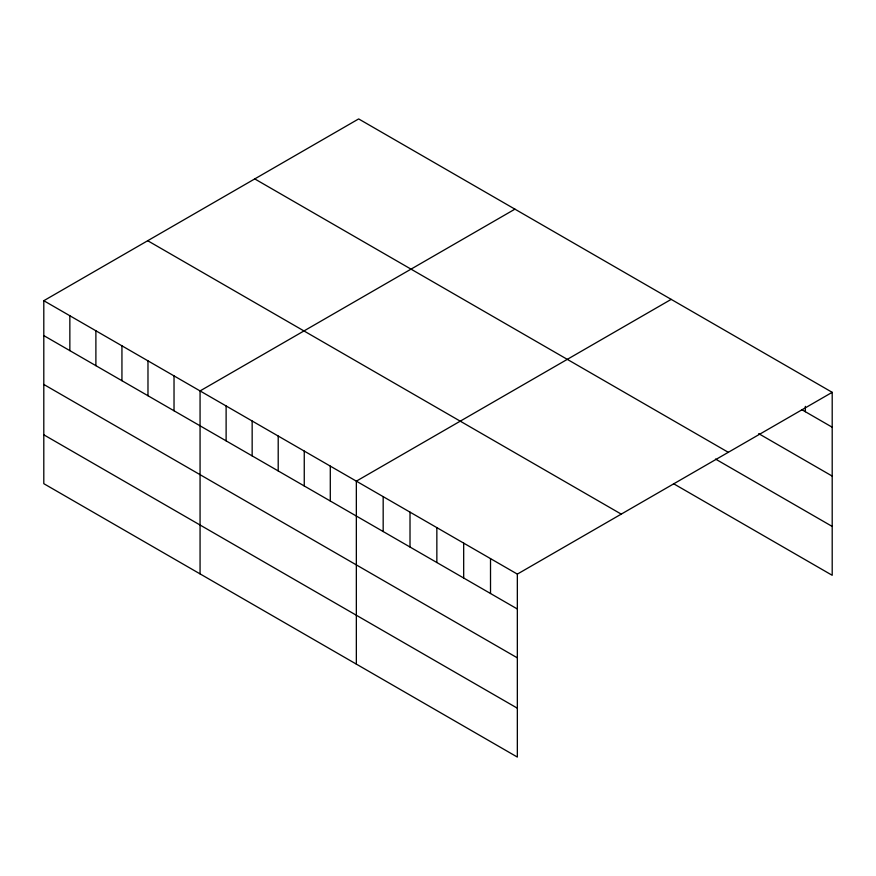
<?xml version="1.0" encoding="UTF-8"?>
<svg xmlns="http://www.w3.org/2000/svg" width="876" height="876" viewBox="0 0 876 876"><rect width="100%" height="100%" fill="white"/><g stroke="black" fill="none" stroke-linecap="round" stroke-linejoin="round"><path stroke-width="1.31" d="M43.8 300.709L517.344 574.108L517.344 757.072L43.8 483.672L43.8 300.709L358.656 118.928L832.2 392.328L832.2 575.291L673.524 483.683M514.924 209.156L200.067 390.926L200.067 573.889M671.191 299.373L356.346 481.154L356.346 664.117M517.344 574.108L832.2 392.328M801.868 409.705L832.2 427.214M758.693 433.642L832.2 476.084M254.752 178.912L728.295 452.312M715.528 459.068L832.2 526.432M147.705 240.725L621.248 514.124M43.8 335.596L517.344 608.995M43.8 384.454L517.344 657.854M43.8 434.803L517.344 708.202M805.362 406.355L805.362 411.72M490.516 558.614L490.516 593.501M463.678 543.12L463.678 578.007M436.85 527.626L436.85 562.512M410.012 512.142L410.012 547.018M383.173 496.648L383.173 531.524M330.296 466.12L330.296 500.995M304.257 451.074L304.257 485.961M278.207 436.04L278.207 470.927M252.157 421.006L252.157 455.892M226.118 405.971L226.118 440.847M174.028 375.892L174.028 410.778M147.978 360.857L147.978 395.744M121.939 345.823L121.939 380.699M95.889 330.778L95.889 365.664M69.85 315.743L69.85 350.63"/></g></svg>
